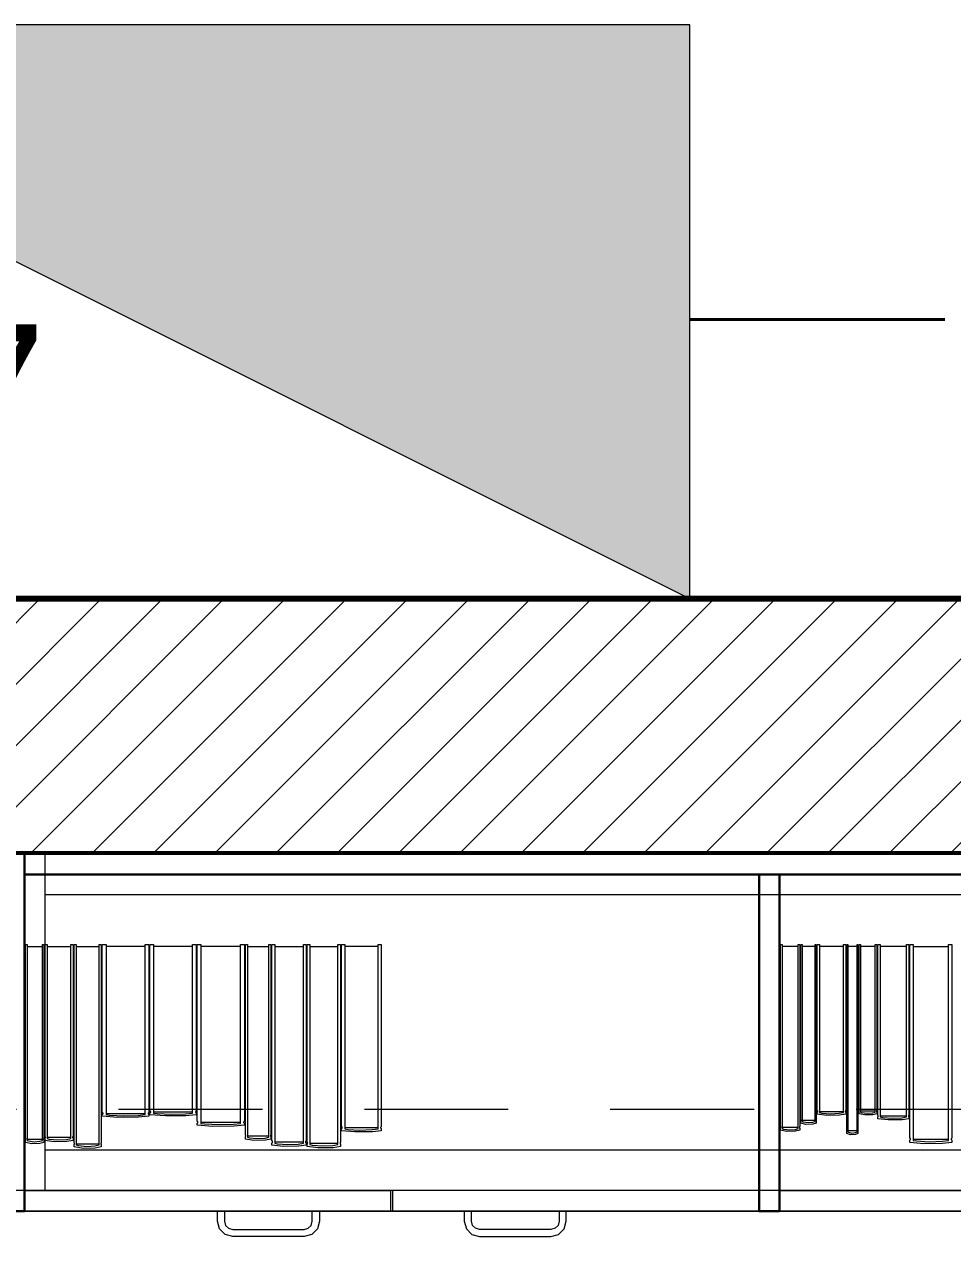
# Model space of a CAD drawing. Header units: inches. Extents: x -38 to 5698, y -33 to 92.
# Drawn here: x 311.354 to 312.263, y 16.755 to 17.963 of the extents above; entities that cross this region are included whole.
import ezdxf

# ---------------------------------------------------------------- set-up
doc = ezdxf.new("R2010")
doc.units = ezdxf.units.IN
doc.header["$MEASUREMENT"] = 0
doc.set_wipeout_variables(frame=1)
for name, pattern in [('A-PB$0$HIDDEN', [0.375, 0.25, -0.125]), ('CONTINUA', [0]), ('Hidden Line', [0.195611, 0.141111, -0.0545]), ('Wipeout_Contour', [1, 0, -1])]:
    doc.linetypes.add(name, pattern=pattern)
for name, color, linetype in [('02 _ ARQ _ ZON _ Espacio.3D', 7, 'Continuous'), ('08 _ STR _ EXT _ 09 Vigas', 7, 'Continuous'), ('Estructura - 04 MURO', 253, 'Continuous'), ('Interior - Mobiliario', 7, 'Continuous')]:
    doc.layers.add(name, color=color, linetype=linetype)
for name, color, linetype, lineweight in [('distribucion a sub tableros', 210, 'CONTINUA', 40), ('sub tablero de distribucion', 184, 'Continuous', 9), ('textos', 7, 'Continuous', 5)]:
    doc.layers.add(name, color=color, linetype=linetype, lineweight=lineweight)
doc.styles.add('SWISS', font='swisse.ttf')

# ---------------------------------------------------------------- blocks, each defined once
blk = doc.blocks.new('TD')
blk.add_hatch(color=256).paths.add_polyline_path([(-0.65, 0.35), (-0.65, 0.05), (-0.05, 0.05)])
blk.add_line((-0.65, 0.35), (-0.05, 0.05))
blk.add_lwpolyline([(-0.65, 0.05), (-0.05, 0.05), (-0.05, 0.35), (-0.65, 0.35)], close=True)

msp = doc.modelspace()

# ---------------------------------------------------------------- linework, layer by layer
at = {"layer": '02 _ ARQ _ ZON _ Espacio.3D', "color": 254, "linetype": 'Continuous', "lineweight": 0, "flags": 128}
for points in [[(297.57, 17.4), (322.07, 17.4)], [(307.57, 8.1), (308.07, 8.1), (308.07, 7.7), (308.47, 7.7), (308.47, 7.35), (314.37, 7.35), (314.37, 7.7), (314.57, 7.7), (314.57, 8.1), (315.07, 8.1), (315.07, 7.7), (321.17, 7.7), (321.17, 16.9), (320.97, 16.9), (320.97, 17.4), (315.0696, 17.35), (315.07, 16.5), (314.57, 16.5), (314.5696, 17.15), (308.07, 17.15), (308.07, 16.5), (307.57, 16.5)]]:
    msp.add_lwpolyline(points, dxfattribs=at)
at = {"layer": 'distribucion a sub tableros', "linetype": 'A-PB$0$HIDDEN', "lineweight": 40}
msp.add_line((312.0057, 17.6737), (312.3191, 17.6737), dxfattribs=at)
at = {"layer": 'Interior - Mobiliario', "color": 175, "linetype": 'Continuous', "lineweight": 13}
for p, q in [((311.3536, 17.13), (312.8136, 17.13)), ((311.3536, 16.82), (311.3536, 17.13)), ((311.3736, 16.86), (311.3736, 17.11)), ((311.3711, 16.8693), (311.3711, 17.0613)), ((311.3711, 17.0613), (311.3725, 17.0613)), ((311.3725, 17.0613), (311.3725, 16.8716)), ((311.3735, 16.8734), (311.3735, 17.0613)), ((311.3735, 17.0613), (311.3757, 17.0613)), ((311.3757, 17.0613), (311.3757, 16.8711)), ((311.3757, 17.0594), (311.399, 17.0594)), ((311.399, 16.8711), (311.399, 17.0613)), ((311.399, 17.0613), (311.4012, 17.0613)), ((311.4012, 17.0613), (311.4012, 16.8734)), ((311.4022, 16.8671), (311.4022, 17.0613)), ((311.4022, 17.0613), (311.4043, 17.0613)), ((311.4043, 17.0613), (311.4043, 16.8648)), ((311.4043, 17.0594), (311.4266, 17.0594)), ((311.4266, 16.8648), (311.4266, 17.0613)), ((311.4266, 17.0613), (311.4287, 17.0613)), ((311.4287, 17.0613), (311.4287, 16.8671)), ((311.4297, 16.8966), (311.4297, 17.0613)), ((311.4297, 17.0613), (311.4334, 17.0613)), ((311.4334, 17.0613), (311.4334, 16.8945)), ((311.4334, 17.0597), (311.4718, 17.0597)), ((311.4718, 16.8945), (311.4718, 17.0613)), ((311.4718, 17.0613), (311.4755, 17.0613)), ((311.4755, 17.0613), (311.4755, 16.8966)), ((311.4765, 16.8981), (311.4765, 17.0613)), ((311.4765, 17.0613), (311.4801, 17.0613)), ((311.4801, 17.0613), (311.4801, 16.8961)), ((311.4801, 17.0597), (311.5181, 17.0597)), ((311.5181, 16.8961), (311.5181, 17.0613)), ((311.5181, 17.0613), (311.5218, 17.0613)), ((311.5218, 17.0613), (311.5218, 16.8981)), ((311.5228, 16.888), (311.5228, 17.0613)), ((311.5228, 17.0613), (311.5265, 17.0613)), ((311.5265, 17.0613), (311.5265, 16.8859)), ((311.5265, 17.0596), (311.5654, 17.0596)), ((311.5654, 16.8859), (311.5654, 17.0613)), ((311.5654, 17.0613), (311.5691, 17.0613)), ((311.5691, 17.0613), (311.5691, 16.888)), ((311.5701, 16.8748), (311.5701, 17.0613)), ((311.5701, 17.0613), (311.5721, 17.0613)), ((311.5721, 17.0613), (311.5721, 16.8725)), ((311.5721, 17.0594), (311.5931, 17.0594)), ((311.5931, 16.8725), (311.5931, 17.0613)), ((311.5931, 17.0613), (311.5951, 17.0613)), ((311.5951, 17.0613), (311.5951, 16.8748)), ((311.5961, 16.8689), (311.5961, 17.0613)), ((311.5961, 17.0613), (311.5988, 17.0613)), ((311.5988, 17.0613), (311.5988, 16.8665)), ((311.5988, 17.0594), (311.6269, 17.0594)), ((311.6269, 16.8665), (311.6269, 17.0613)), ((311.6269, 17.0613), (311.6295, 17.0613)), ((311.6295, 17.0613), (311.6295, 16.8689)), ((311.6305, 16.8676), (311.6305, 17.0613)), ((311.6305, 17.0613), (311.6332, 17.0613)), ((311.6332, 17.0613), (311.6332, 16.8652)), ((311.6332, 17.0594), (311.6608, 17.0594)), ((311.6608, 16.8652), (311.6608, 17.0613)), ((311.6608, 17.0613), (311.6634, 17.0613)), ((311.6634, 17.0613), (311.6634, 16.8676)), ((311.6644, 16.8828), (311.6644, 17.0613)), ((311.6644, 17.0613), (311.6675, 17.0613)), ((311.6675, 17.0613), (311.6675, 16.8806)), ((311.6675, 17.0595), (311.7002, 17.0595)), ((311.7002, 16.8806), (311.7002, 17.0613)), ((311.7002, 17.0613), (311.7033, 17.0613)), ((311.7033, 17.0613), (311.7033, 16.8828)), ((312.1121, 16.881), (312.1121, 17.0613)), ((312.1121, 17.0613), (312.1136, 17.0613)), ((312.1136, 17.0613), (312.1136, 16.8832)), ((312.1146, 16.89), (312.1146, 17.0613)), ((312.1146, 17.0613), (312.1158, 17.0613)), ((312.1158, 17.0613), (312.1158, 16.8879)), ((312.1158, 17.0596), (312.1285, 17.0596)), ((312.1285, 16.8879), (312.1285, 17.0613)), ((312.1285, 17.0613), (312.1297, 17.0613)), ((312.1297, 17.0613), (312.1297, 16.89)), ((312.1307, 16.8985), (312.1307, 17.0613)), ((312.1307, 17.0613), (312.1329, 17.0613)), ((312.1329, 17.0613), (312.1329, 16.8965)), ((312.1329, 17.0597), (312.1564, 17.0597)), ((312.1564, 16.8965), (312.1564, 17.0613)), ((312.1564, 17.0613), (312.1586, 17.0613)), ((312.1586, 17.0613), (312.1586, 16.8985)), ((312.1596, 16.88), (312.1596, 17.0613)), ((312.1596, 17.0613), (312.1605, 17.0613)), ((312.1605, 17.0613), (312.1605, 16.8778)), ((312.1605, 17.0595), (312.1697, 17.0595)), ((312.1697, 16.8778), (312.1697, 17.0613)), ((312.1697, 17.0613), (312.1706, 17.0613)), ((312.1706, 17.0613), (312.1706, 16.88)), ((312.1716, 16.899), (312.1716, 17.0613)), ((312.1716, 17.0613), (312.173, 17.0613)), ((312.173, 17.0613), (312.173, 16.897)), ((312.173, 17.0597), (312.1876, 17.0597)), ((312.1876, 16.897), (312.1876, 17.0613)), ((312.1876, 17.0613), (312.189, 17.0613)), ((312.189, 17.0613), (312.189, 16.899)), ((312.19, 16.8942), (312.19, 17.0613)), ((312.19, 17.0613), (312.1924, 17.0613)), ((312.1924, 17.0613), (312.1924, 16.8922)), ((312.1924, 17.0596), (312.218, 17.0596)), ((312.218, 16.8922), (312.218, 17.0613)), ((312.218, 17.0613), (312.2205, 17.0613)), ((312.2205, 17.0613), (312.2205, 16.8942)), ((312.2215, 16.8716), (312.2215, 17.0613)), ((312.2215, 17.0613), (312.2248, 17.0613)), ((312.2248, 17.0613), (312.2248, 16.8693)), ((312.2248, 17.0594), (312.2593, 17.0594)), ((312.2593, 16.8693), (312.2593, 17.0613)), ((312.2593, 17.0613), (312.2626, 17.0613)), ((312.2626, 17.0613), (312.2626, 16.8716)), ((311.4299, 16.8965), (311.4297, 16.8966)), ((311.4297, 16.8947), (311.43, 16.8948)), ((311.4297, 16.8929), (311.4297, 16.8947)), ((311.445, 16.8917), (311.4297, 16.8929)), ((311.4302, 16.8962), (311.4299, 16.8965)), ((311.43, 16.8948), (311.4303, 16.895)), ((311.4304, 16.896), (311.4302, 16.8962)), ((311.4303, 16.895), (311.4304, 16.8953)), ((311.4305, 16.8958), (311.4304, 16.896)), ((311.4304, 16.8953), (311.4305, 16.8955)), ((311.4305, 16.8955), (311.4305, 16.8958)), ((311.4718, 16.8954), (311.4334, 16.8954)), ((311.4334, 16.8945), (311.4369, 16.894)), ((311.4369, 16.894), (311.4509, 16.8933)), ((311.4654, 16.8919), (311.445, 16.8917)), ((311.4509, 16.8933), (311.465, 16.8938)), ((311.465, 16.8938), (311.4718, 16.8945)), ((311.4755, 16.8929), (311.4654, 16.8919)), ((311.4748, 16.896), (311.4747, 16.8957)), ((311.4747, 16.8957), (311.4747, 16.8955)), ((311.4747, 16.8955), (311.4748, 16.8952)), ((311.475, 16.8962), (311.4748, 16.896)), ((311.4748, 16.8952), (311.475, 16.895)), ((311.4752, 16.8964), (311.475, 16.8962)), ((311.475, 16.895), (311.4753, 16.8948)), ((311.4755, 16.8966), (311.4752, 16.8964)), ((311.4753, 16.8948), (311.4755, 16.8947)), ((311.4755, 16.8947), (311.4755, 16.8929)), ((311.4767, 16.898), (311.4765, 16.8981)), ((311.4765, 16.8962), (311.4767, 16.8964)), ((311.4765, 16.8944), (311.4765, 16.8962)), ((311.4916, 16.8933), (311.4765, 16.8944)), ((311.4769, 16.8978), (311.4767, 16.898)), ((311.4767, 16.8964), (311.477, 16.8966)), ((311.4771, 16.8976), (311.4769, 16.8978)), ((311.477, 16.8966), (311.4772, 16.8968)), ((311.4772, 16.8973), (311.4771, 16.8976)), ((311.4772, 16.8971), (311.4772, 16.8973)), ((311.4772, 16.8968), (311.4772, 16.8971)), ((311.5181, 16.8969), (311.4801, 16.8969)), ((311.4801, 16.8961), (311.4835, 16.8956)), ((311.4835, 16.8956), (311.4974, 16.8949)), ((311.5118, 16.8935), (311.4916, 16.8933)), ((311.4974, 16.8949), (311.5114, 16.8953)), ((311.5114, 16.8953), (311.5181, 16.8961)), ((311.5218, 16.8944), (311.5118, 16.8935)), ((311.5211, 16.8975), (311.521, 16.8973)), ((311.521, 16.8973), (311.521, 16.897)), ((311.521, 16.897), (311.5211, 16.8968)), ((311.5213, 16.8977), (311.5211, 16.8975)), ((311.5211, 16.8968), (311.5213, 16.8965)), ((311.5215, 16.8979), (311.5213, 16.8977)), ((311.5213, 16.8965), (311.5216, 16.8963)), ((311.5218, 16.8981), (311.5215, 16.8979)), ((311.5216, 16.8963), (311.5218, 16.8962)), ((311.5218, 16.8962), (311.5218, 16.8944)), ((312.1146, 16.8899), (312.1146, 16.89)), ((312.1147, 16.8897), (312.1146, 16.8899)), ((312.1148, 16.8895), (312.1147, 16.8897)), ((312.1148, 16.8892), (312.1148, 16.8895)), ((312.1296, 16.8899), (312.1295, 16.8897)), ((312.1295, 16.8897), (312.1295, 16.8894)), ((312.1295, 16.8894), (312.1295, 16.8892)), ((312.1297, 16.89), (312.1296, 16.8899)), ((312.1308, 16.8984), (312.1307, 16.8985)), ((312.1307, 16.8967), (312.1309, 16.8968)), ((312.1307, 16.8949), (312.1307, 16.8967)), ((312.14, 16.8937), (312.1307, 16.8949)), ((312.131, 16.8982), (312.1308, 16.8984)), ((312.1309, 16.8968), (312.131, 16.897)), ((312.1311, 16.898), (312.131, 16.8982)), ((312.131, 16.897), (312.1311, 16.8973)), ((312.1312, 16.8977), (312.1311, 16.898)), ((312.1311, 16.8973), (312.1312, 16.8975)), ((312.1312, 16.8975), (312.1312, 16.8977)), ((312.1564, 16.8974), (312.1329, 16.8974)), ((312.1329, 16.8965), (312.1351, 16.896)), ((312.1351, 16.896), (312.1436, 16.8953)), ((312.1525, 16.894), (312.14, 16.8937)), ((312.1436, 16.8953), (312.1522, 16.8958)), ((312.1522, 16.8958), (312.1564, 16.8965)), ((312.1586, 16.8949), (312.1525, 16.894)), ((312.1582, 16.8979), (312.1581, 16.8977)), ((312.1581, 16.8977), (312.1581, 16.8974)), ((312.1581, 16.8974), (312.1582, 16.8972)), ((312.1583, 16.8982), (312.1582, 16.8979)), ((312.1582, 16.8972), (312.1583, 16.897)), ((312.1584, 16.8984), (312.1583, 16.8982)), ((312.1583, 16.897), (312.1585, 16.8968)), ((312.1586, 16.8985), (312.1584, 16.8984)), ((312.1585, 16.8968), (312.1586, 16.8967)), ((312.1586, 16.8967), (312.1586, 16.8949)), ((312.1717, 16.8989), (312.1716, 16.899)), ((312.1716, 16.8971), (312.1717, 16.8973)), ((312.1716, 16.8953), (312.1716, 16.8971)), ((312.1774, 16.8942), (312.1716, 16.8953)), ((312.1718, 16.8987), (312.1717, 16.8989)), ((312.1717, 16.8973), (312.1718, 16.8975)), ((312.1719, 16.8984), (312.1718, 16.8987)), ((312.1718, 16.8975), (312.1719, 16.8977)), ((312.1719, 16.8982), (312.1719, 16.8984)), ((312.1719, 16.898), (312.1719, 16.8982)), ((312.1719, 16.8977), (312.1719, 16.898)), ((312.1876, 16.8978), (312.173, 16.8978)), ((312.173, 16.897), (312.1743, 16.8965)), ((312.1743, 16.8965), (312.1796, 16.8958)), ((312.1852, 16.8944), (312.1774, 16.8942)), ((312.1796, 16.8958), (312.185, 16.8962)), ((312.185, 16.8962), (312.1876, 16.897)), ((312.189, 16.8953), (312.1852, 16.8944)), ((312.1888, 16.8986), (312.1887, 16.8984)), ((312.1887, 16.8984), (312.1887, 16.8981)), ((312.1887, 16.8981), (312.1887, 16.8979)), ((312.1887, 16.8979), (312.1887, 16.8977)), ((312.1887, 16.8977), (312.1888, 16.8974)), ((312.1889, 16.8988), (312.1888, 16.8986)), ((312.1888, 16.8974), (312.1889, 16.8972)), ((312.189, 16.899), (312.1889, 16.8988)), ((312.1889, 16.8972), (312.189, 16.8971)), ((312.189, 16.8971), (312.189, 16.8953)), ((312.1901, 16.8941), (312.19, 16.8942)), ((312.19, 16.8923), (312.1901, 16.8925)), ((312.19, 16.8905), (312.19, 16.8923)), ((312.2001, 16.8893), (312.19, 16.8905)), ((312.1903, 16.8939), (312.1901, 16.8941)), ((312.1901, 16.8925), (312.1903, 16.8927)), ((312.1904, 16.8937), (312.1903, 16.8939)), ((312.1903, 16.8927), (312.1904, 16.8929)), ((312.1905, 16.8934), (312.1904, 16.8937)), ((312.1904, 16.8929), (312.1905, 16.8932)), ((312.1905, 16.8932), (312.1905, 16.8934)), ((312.218, 16.893), (312.1924, 16.893)), ((312.1924, 16.8922), (312.1947, 16.8917)), ((312.1947, 16.8917), (312.2041, 16.8909)), ((312.2138, 16.8895), (312.2001, 16.8893)), ((312.2041, 16.8909), (312.2135, 16.8914)), ((312.2135, 16.8914), (312.218, 16.8922)), ((312.2205, 16.8905), (312.2138, 16.8895)), ((312.2201, 16.8938), (312.22, 16.8936)), ((312.22, 16.8936), (312.22, 16.8934)), ((312.22, 16.8934), (312.22, 16.8931)), ((312.22, 16.8931), (312.22, 16.8929)), ((312.22, 16.8929), (312.2202, 16.8926)), ((312.2203, 16.8941), (312.2201, 16.8938)), ((312.2202, 16.8926), (312.2204, 16.8924)), ((312.2205, 16.8942), (312.2203, 16.8941)), ((312.2204, 16.8924), (312.2205, 16.8923)), ((312.2205, 16.8923), (312.2205, 16.8905)), ((311.5229, 16.8879), (311.5228, 16.888)), ((311.5228, 16.8861), (311.523, 16.8862)), ((311.5228, 16.8841), (311.5228, 16.8861)), ((311.5382, 16.883), (311.5228, 16.8841)), ((311.5232, 16.8877), (311.5229, 16.8879)), ((311.523, 16.8862), (311.5233, 16.8865)), ((311.5234, 16.8875), (311.5232, 16.8877)), ((311.5233, 16.8865), (311.5234, 16.8867)), ((311.5235, 16.8872), (311.5234, 16.8875)), ((311.5234, 16.8867), (311.5235, 16.887)), ((311.5235, 16.887), (311.5235, 16.8872)), ((311.5654, 16.8868), (311.5265, 16.8868)), ((311.5265, 16.8859), (311.53, 16.8854)), ((311.53, 16.8854), (311.5442, 16.8847)), ((311.5589, 16.8832), (311.5382, 16.883)), ((311.5442, 16.8847), (311.5584, 16.8851)), ((311.5584, 16.8851), (311.5654, 16.8859)), ((311.5691, 16.8841), (311.5589, 16.8832)), ((311.5684, 16.8874), (311.5683, 16.8872)), ((311.5683, 16.8872), (311.5683, 16.8869)), ((311.5683, 16.8869), (311.5684, 16.8866)), ((311.5686, 16.8877), (311.5684, 16.8874)), ((311.5684, 16.8866), (311.5686, 16.8864)), ((311.5688, 16.8879), (311.5686, 16.8877)), ((311.5686, 16.8864), (311.5689, 16.8862)), ((311.5691, 16.888), (311.5688, 16.8879)), ((311.5689, 16.8862), (311.5691, 16.8861)), ((311.5691, 16.8861), (311.5691, 16.8841)), ((311.6645, 16.8827), (311.6644, 16.8828)), ((311.6644, 16.8808), (311.6646, 16.8809)), ((311.6644, 16.8788), (311.6644, 16.8808)), ((311.6774, 16.8776), (311.6644, 16.8788)), ((311.6648, 16.8825), (311.6645, 16.8827)), ((311.6646, 16.8809), (311.6648, 16.8812)), ((311.6649, 16.8822), (311.6648, 16.8825)), ((311.6648, 16.8812), (311.665, 16.8814)), ((311.665, 16.882), (311.6649, 16.8822)), ((311.665, 16.8817), (311.665, 16.882)), ((311.665, 16.8814), (311.665, 16.8817)), ((311.7002, 16.8816), (311.6675, 16.8816)), ((311.6675, 16.8806), (311.6705, 16.8801)), ((311.6705, 16.8801), (311.6824, 16.8793)), ((311.6947, 16.8778), (311.6774, 16.8776)), ((311.6824, 16.8793), (311.6943, 16.8798)), ((311.6943, 16.8798), (311.7002, 16.8806)), ((311.7033, 16.8788), (311.6947, 16.8778)), ((311.7027, 16.8822), (311.7026, 16.8819)), ((311.7026, 16.8819), (311.7026, 16.8816)), ((311.7026, 16.8816), (311.7027, 16.8814)), ((311.7028, 16.8824), (311.7027, 16.8822)), ((311.7027, 16.8814), (311.7029, 16.8811)), ((311.7031, 16.8827), (311.7028, 16.8824)), ((311.7029, 16.8811), (311.7031, 16.8809)), ((311.7033, 16.8828), (311.7031, 16.8827)), ((311.7031, 16.8809), (311.7033, 16.8808)), ((311.7033, 16.8808), (311.7033, 16.8788)), ((312.1094, 16.8782), (312.101, 16.8779)), ((312.1034, 16.8797), (312.1092, 16.8801)), ((312.1092, 16.8801), (312.1121, 16.881)), ((312.1136, 16.8792), (312.1094, 16.8782)), ((312.1134, 16.8828), (312.1133, 16.8825)), ((312.1133, 16.8825), (312.1133, 16.8823)), ((312.1133, 16.8823), (312.1133, 16.882)), ((312.1133, 16.882), (312.1133, 16.8817)), ((312.1133, 16.8817), (312.1134, 16.8815)), ((312.1135, 16.883), (312.1134, 16.8828)), ((312.1134, 16.8815), (312.1135, 16.8812)), ((312.1136, 16.8832), (312.1135, 16.883)), ((312.1135, 16.8812), (312.1136, 16.8811)), ((312.1136, 16.8811), (312.1136, 16.8792)), ((312.1146, 16.8881), (312.1147, 16.8882)), ((312.1146, 16.8862), (312.1146, 16.8881)), ((312.1196, 16.885), (312.1146, 16.8862)), ((312.1147, 16.8882), (312.1148, 16.8885)), ((312.1148, 16.889), (312.1148, 16.8892)), ((312.1148, 16.8887), (312.1148, 16.889)), ((312.1148, 16.8885), (312.1148, 16.8887)), ((312.1285, 16.8888), (312.1158, 16.8888)), ((312.1158, 16.8879), (312.1169, 16.8874)), ((312.1169, 16.8874), (312.1216, 16.8867)), ((312.1264, 16.8852), (312.1196, 16.885)), ((312.1216, 16.8867), (312.1262, 16.8871)), ((312.1262, 16.8871), (312.1285, 16.8879)), ((312.1297, 16.8862), (312.1264, 16.8852)), ((312.1295, 16.8892), (312.1295, 16.8889)), ((312.1295, 16.8889), (312.1295, 16.8886)), ((312.1295, 16.8886), (312.1296, 16.8884)), ((312.1296, 16.8884), (312.1297, 16.8882)), ((312.1297, 16.8882), (312.1297, 16.8881)), ((312.1297, 16.8881), (312.1297, 16.8862)), ((312.1596, 16.8799), (312.1596, 16.88)), ((312.1597, 16.8797), (312.1596, 16.8799)), ((312.1596, 16.878), (312.1597, 16.8781)), ((312.1596, 16.8759), (312.1596, 16.878)), ((312.1598, 16.8794), (312.1597, 16.8797)), ((312.1597, 16.8783), (312.1598, 16.8786)), ((312.1597, 16.8781), (312.1597, 16.8783)), ((312.1598, 16.8792), (312.1598, 16.8794)), ((312.1598, 16.8789), (312.1598, 16.8792)), ((312.1598, 16.8786), (312.1598, 16.8789)), ((312.1697, 16.8787), (312.1605, 16.8787)), ((312.1605, 16.8778), (312.1613, 16.8772)), ((312.1613, 16.8772), (312.1647, 16.8765)), ((312.1681, 16.8769), (312.1697, 16.8778)), ((312.1705, 16.8796), (312.1704, 16.8794)), ((312.1704, 16.8794), (312.1704, 16.8791)), ((312.1704, 16.8791), (312.1704, 16.8788)), ((312.1704, 16.8788), (312.1705, 16.8785)), ((312.1706, 16.88), (312.1705, 16.8799)), ((312.1705, 16.8799), (312.1705, 16.8796)), ((312.1705, 16.8785), (312.1705, 16.8783)), ((312.1705, 16.8783), (312.1706, 16.8781)), ((312.1706, 16.8781), (312.1706, 16.878)), ((312.1706, 16.878), (312.1706, 16.8759)), ((311.3686, 16.8663), (311.3606, 16.866)), ((311.3629, 16.8679), (311.3684, 16.8684)), ((311.3684, 16.8684), (311.3711, 16.8693)), ((311.3725, 16.8673), (311.3686, 16.8663)), ((311.3723, 16.8712), (311.3722, 16.8709)), ((311.3722, 16.8709), (311.3722, 16.8706)), ((311.3722, 16.8706), (311.3722, 16.8704)), ((311.3722, 16.8704), (311.3723, 16.8701)), ((311.3724, 16.8714), (311.3723, 16.8712)), ((311.3723, 16.8701), (311.3723, 16.8698)), ((311.3723, 16.8698), (311.3724, 16.8696)), ((311.3725, 16.8716), (311.3724, 16.8714)), ((311.3724, 16.8696), (311.3725, 16.8695)), ((311.3725, 16.8695), (311.3725, 16.8673)), ((311.3736, 16.8733), (311.3735, 16.8734)), ((311.3735, 16.8713), (311.3737, 16.8714)), ((311.3735, 16.8692), (311.3735, 16.8713)), ((311.3827, 16.8679), (311.3735, 16.8692)), ((311.3738, 16.8731), (311.3736, 16.8733)), ((311.3737, 16.8714), (311.3738, 16.8717)), ((311.3739, 16.8728), (311.3738, 16.8731)), ((311.3738, 16.8717), (311.3739, 16.8719)), ((311.374, 16.8725), (311.3739, 16.8728)), ((311.3739, 16.8719), (311.374, 16.8722)), ((311.374, 16.8722), (311.374, 16.8725)), ((311.399, 16.8721), (311.3757, 16.8721)), ((311.3757, 16.8711), (311.3778, 16.8705)), ((311.3778, 16.8705), (311.3863, 16.8697)), ((311.3951, 16.8681), (311.3827, 16.8679)), ((311.3863, 16.8697), (311.3948, 16.8702)), ((311.3948, 16.8702), (311.399, 16.8711)), ((311.4012, 16.8692), (311.3951, 16.8681)), ((311.4008, 16.8727), (311.4007, 16.8724)), ((311.4007, 16.8724), (311.4007, 16.8722)), ((311.4007, 16.8722), (311.4008, 16.8719)), ((311.4009, 16.873), (311.4008, 16.8727)), ((311.4008, 16.8719), (311.4009, 16.8716)), ((311.401, 16.8732), (311.4009, 16.873)), ((311.4009, 16.8716), (311.4011, 16.8714)), ((311.4012, 16.8734), (311.401, 16.8732)), ((311.4011, 16.8714), (311.4012, 16.8713)), ((311.4012, 16.8713), (311.4012, 16.8692)), ((311.4023, 16.867), (311.4022, 16.8671)), ((311.4024, 16.8668), (311.4023, 16.867)), ((311.4023, 16.8651), (311.4025, 16.8653)), ((311.4026, 16.8665), (311.4024, 16.8668)), ((311.4025, 16.8653), (311.4026, 16.8656)), ((311.4026, 16.8662), (311.4026, 16.8665)), ((311.4026, 16.8659), (311.4026, 16.8662)), ((311.4026, 16.8656), (311.4026, 16.8659)), ((311.4266, 16.8657), (311.4043, 16.8657)), ((311.4284, 16.8664), (311.4283, 16.8661)), ((311.4283, 16.8661), (311.4283, 16.8658)), ((311.4283, 16.8658), (311.4284, 16.8656)), ((311.4285, 16.8667), (311.4284, 16.8664)), ((311.4284, 16.8656), (311.4285, 16.8653)), ((311.4286, 16.867), (311.4285, 16.8667)), ((311.4285, 16.8653), (311.4286, 16.865)), ((311.4287, 16.8671), (311.4286, 16.867)), ((311.5702, 16.8747), (311.5701, 16.8748)), ((311.5701, 16.8727), (311.5702, 16.8728)), ((311.5701, 16.8706), (311.5701, 16.8727)), ((311.5784, 16.8693), (311.5701, 16.8706)), ((311.5703, 16.8744), (311.5702, 16.8747)), ((311.5702, 16.8728), (311.5703, 16.8731)), ((311.5704, 16.8742), (311.5703, 16.8744)), ((311.5703, 16.8731), (311.5704, 16.8733)), ((311.5705, 16.8739), (311.5704, 16.8742)), ((311.5704, 16.8733), (311.5705, 16.8736)), ((311.5705, 16.8736), (311.5705, 16.8739)), ((311.5931, 16.8734), (311.5721, 16.8734)), ((311.5721, 16.8725), (311.574, 16.8719)), ((311.574, 16.8719), (311.5817, 16.8711)), ((311.5896, 16.8695), (311.5784, 16.8693)), ((311.5817, 16.8711), (311.5894, 16.8716)), ((311.5894, 16.8716), (311.5931, 16.8725)), ((311.5951, 16.8706), (311.5896, 16.8695)), ((311.5948, 16.8741), (311.5947, 16.8738)), ((311.5947, 16.8738), (311.5947, 16.8735)), ((311.5947, 16.8735), (311.5948, 16.8733)), ((311.5949, 16.8744), (311.5948, 16.8741)), ((311.5948, 16.8733), (311.5949, 16.873)), ((311.595, 16.8746), (311.5949, 16.8744)), ((311.5949, 16.873), (311.595, 16.8728)), ((311.5951, 16.8748), (311.595, 16.8746)), ((311.595, 16.8728), (311.5951, 16.8727)), ((311.5951, 16.8727), (311.5951, 16.8706)), ((311.5963, 16.8688), (311.5961, 16.8689)), ((311.5961, 16.8667), (311.5963, 16.8668)), ((311.5961, 16.8645), (311.5961, 16.8667)), ((311.5965, 16.8685), (311.5963, 16.8688)), ((311.5963, 16.8668), (311.5965, 16.8671)), ((311.5966, 16.8682), (311.5965, 16.8685)), ((311.5965, 16.8671), (311.5966, 16.8674)), ((311.5967, 16.8679), (311.5966, 16.8682)), ((311.5966, 16.8674), (311.5967, 16.8677)), ((311.5967, 16.8677), (311.5967, 16.8679)), ((311.6269, 16.8675), (311.5988, 16.8675)), ((311.5988, 16.8665), (311.6013, 16.8659)), ((311.6013, 16.8659), (311.6116, 16.8651)), ((311.6116, 16.8651), (311.6219, 16.8656)), ((311.6219, 16.8656), (311.6269, 16.8665)), ((311.6292, 16.8684), (311.629, 16.8682)), ((311.629, 16.8682), (311.629, 16.8679)), ((311.629, 16.8679), (311.629, 16.8676)), ((311.629, 16.8676), (311.629, 16.8673)), ((311.629, 16.8673), (311.6292, 16.867)), ((311.6293, 16.8687), (311.6292, 16.8684)), ((311.6292, 16.867), (311.6294, 16.8668)), ((311.6295, 16.8689), (311.6293, 16.8687)), ((311.6294, 16.8668), (311.6295, 16.8667)), ((311.6295, 16.8667), (311.6295, 16.8645)), ((311.6307, 16.8675), (311.6305, 16.8676)), ((311.6305, 16.8654), (311.6307, 16.8655)), ((311.6305, 16.8632), (311.6305, 16.8654)), ((311.6309, 16.8672), (311.6307, 16.8675)), ((311.6307, 16.8655), (311.6309, 16.8658)), ((311.631, 16.8669), (311.6309, 16.8672)), ((311.6309, 16.8658), (311.631, 16.8661)), ((311.6311, 16.8667), (311.631, 16.8669)), ((311.631, 16.8661), (311.6311, 16.8664)), ((311.6311, 16.8664), (311.6311, 16.8667)), ((311.6608, 16.8662), (311.6332, 16.8662)), ((311.6332, 16.8652), (311.6356, 16.8646)), ((311.6558, 16.8643), (311.6608, 16.8652)), ((311.6629, 16.8669), (311.6628, 16.8666)), ((311.6628, 16.8666), (311.6629, 16.8663)), ((311.663, 16.8672), (311.6629, 16.8669)), ((311.6629, 16.8663), (311.6629, 16.866)), ((311.6629, 16.866), (311.6631, 16.8657)), ((311.6632, 16.8674), (311.663, 16.8672)), ((311.6631, 16.8657), (311.6633, 16.8655)), ((311.6634, 16.8676), (311.6632, 16.8674)), ((311.6633, 16.8655), (311.6634, 16.8654)), ((311.6634, 16.8654), (311.6634, 16.8632)), ((312.1633, 16.8747), (312.1596, 16.8759)), ((312.1682, 16.8749), (312.1633, 16.8747)), ((312.1647, 16.8765), (312.1681, 16.8769)), ((312.1706, 16.8759), (312.1682, 16.8749)), ((312.2216, 16.8715), (312.2215, 16.8716)), ((312.2215, 16.8695), (312.2217, 16.8696)), ((312.2215, 16.8673), (312.2215, 16.8695)), ((312.2352, 16.866), (312.2215, 16.8673)), ((312.2219, 16.8712), (312.2216, 16.8715)), ((312.2217, 16.8696), (312.2219, 16.8699)), ((312.2221, 16.871), (312.2219, 16.8712)), ((312.2219, 16.8699), (312.2221, 16.8701)), ((312.2222, 16.8707), (312.2221, 16.871)), ((312.2221, 16.8701), (312.2222, 16.8704)), ((312.2222, 16.8704), (312.2222, 16.8707)), ((312.2593, 16.8703), (312.2248, 16.8703)), ((312.2248, 16.8693), (312.2279, 16.8687)), ((312.2279, 16.8687), (312.2405, 16.8679)), ((312.2536, 16.8663), (312.2352, 16.866)), ((312.2405, 16.8679), (312.2532, 16.8684)), ((312.2532, 16.8684), (312.2593, 16.8693)), ((312.2626, 16.8673), (312.2536, 16.8663)), ((312.262, 16.8709), (312.2619, 16.8706)), ((312.2619, 16.8706), (312.2619, 16.8704)), ((312.2619, 16.8704), (312.262, 16.8701)), ((312.2622, 16.8712), (312.262, 16.8709)), ((312.262, 16.8701), (312.2622, 16.8698)), ((312.2624, 16.8714), (312.2622, 16.8712)), ((312.2622, 16.8698), (312.2625, 16.8696)), ((312.2626, 16.8716), (312.2624, 16.8714)), ((312.2625, 16.8696), (312.2626, 16.8695)), ((312.2626, 16.8695), (312.2626, 16.8673)), ((311.3736, 16.82), (311.3736, 16.86)), ((311.4022, 16.8649), (311.4023, 16.8651)), ((311.4022, 16.8628), (311.4022, 16.8649)), ((311.411, 16.8614), (311.4022, 16.8628)), ((311.4043, 16.8648), (311.4063, 16.8642)), ((311.4063, 16.8642), (311.4145, 16.8633)), ((311.4229, 16.8617), (311.411, 16.8614)), ((311.4145, 16.8633), (311.4226, 16.8638)), ((311.4226, 16.8638), (311.4266, 16.8648)), ((311.4287, 16.8628), (311.4229, 16.8617)), ((311.4286, 16.865), (311.4287, 16.8649)), ((311.4287, 16.8649), (311.4287, 16.8628)), ((311.6073, 16.8632), (311.5961, 16.8645)), ((311.6222, 16.8635), (311.6073, 16.8632)), ((311.6295, 16.8645), (311.6222, 16.8635)), ((311.6415, 16.8619), (311.6305, 16.8632)), ((311.6356, 16.8646), (311.6457, 16.8638)), ((311.6562, 16.8621), (311.6415, 16.8619)), ((311.6457, 16.8638), (311.6558, 16.8643)), ((311.6634, 16.8632), (311.6562, 16.8621)), ((312.8136, 16.82), (311.3536, 16.82)), ((311.7126, 16.8), (311.7126, 16.82)), ((311.7146, 16.8), (311.7146, 16.82)), ((311.5426, 16.79), (311.5426, 16.8)), ((311.5426, 16.8), (311.5496, 16.8)), ((311.5496, 16.8), (311.5496, 16.79)), ((311.6356, 16.8), (311.6426, 16.8)), ((311.6356, 16.79), (311.6356, 16.8)), ((311.6426, 16.8), (311.6426, 16.79)), ((311.7846, 16.8), (311.7846, 16.79)), ((311.7916, 16.8), (311.7846, 16.8)), ((311.7916, 16.79), (311.7916, 16.8)), ((311.8776, 16.8), (311.8776, 16.79)), ((311.8846, 16.8), (311.8776, 16.8)), ((311.8846, 16.79), (311.8846, 16.8)), ((311.5447, 16.7825), (311.5426, 16.79)), ((311.5501, 16.777), (311.5447, 16.7825)), ((311.5496, 16.79), (311.5507, 16.786)), ((311.5507, 16.786), (311.5536, 16.7831)), ((311.5536, 16.7831), (311.5576, 16.782)), ((311.5576, 16.782), (311.6276, 16.782)), ((311.6276, 16.782), (311.6316, 16.7831)), ((311.6316, 16.7831), (311.6346, 16.786)), ((311.6346, 16.786), (311.6356, 16.79)), ((311.6406, 16.7825), (311.6351, 16.777)), ((311.6426, 16.79), (311.6406, 16.7825)), ((311.7846, 16.79), (311.7867, 16.7825)), ((311.7867, 16.7825), (311.7921, 16.777)), ((311.7927, 16.786), (311.7916, 16.79)), ((311.7956, 16.7831), (311.7927, 16.786)), ((311.7996, 16.782), (311.7956, 16.7831)), ((311.8696, 16.782), (311.7996, 16.782)), ((311.8736, 16.7831), (311.8696, 16.782)), ((311.8766, 16.786), (311.8736, 16.7831)), ((311.8776, 16.79), (311.8766, 16.786)), ((311.8771, 16.777), (311.8826, 16.7825)), ((311.8826, 16.7825), (311.8846, 16.79)), ((311.5576, 16.775), (311.5501, 16.777)), ((311.6276, 16.775), (311.5576, 16.775)), ((311.6351, 16.777), (311.6276, 16.775)), ((311.7921, 16.777), (311.7996, 16.775)), ((311.7996, 16.775), (311.8696, 16.775)), ((311.8696, 16.775), (311.8771, 16.777))]:
    msp.add_line(p, q, dxfattribs=at)

# ---------------------------------------------------------------- texts
at = {"layer": 'textos', "style": 'SWISS', "width": 0.9}
msp.add_text('T-D7', height=0.156, rotation=360, dxfattribs=at).set_placement((310.939, 17.5132))

# ---------------------------------------------------------------- next in the draw order: wipeouts: each hides what was drawn before it
at = {"color": 254, "linetype": 'Wipeout_Contour', "lineweight": 0, "ltscale": 9784.232441}
msp.add_wipeout([(314.57, 17.4), (308.07, 17.4), (308.07, 17.15), (314.57, 17.15)], dxfattribs=at).dxf.layer = 'Estructura - 04 MURO'
at = {"color": 254, "linetype": 'Wipeout_Contour', "lineweight": 0, "ltscale": 9787.278182}
msp.add_wipeout([(312.0936, 16.8), (312.0936, 17.13), (312.0736, 17.13), (312.0736, 16.8)], dxfattribs=at).dxf.layer = 'Interior - Mobiliario'

# ---------------------------------------------------------------- next in the draw order: hatches: boundary and pattern name
at = {"layer": 'Estructura - 04 MURO', "linetype": 'Continuous', "lineweight": 5}
h = msp.add_hatch(dxfattribs=at)
h.set_pattern_fill('LADRILLO_COMÚN_0002', color=252, style=0, pattern_type=2)
h.set_pattern_definition([(45, (277.50004, 6e-09), (-0.03005204, 0.03005204), [])])
h.paths.add_polyline_path([(314.57, 17.4), (308.07, 17.4), (308.07, 17.15), (314.57, 17.15)])

# ---------------------------------------------------------------- next in the draw order: linework, layer by layer
at = {"layer": '08 _ STR _ EXT _ 09 Vigas', "color": 251, "linetype": 'Hidden Line', "lineweight": 13}
msp.add_line((308.07, 17.4), (321.57, 17.4), dxfattribs=at)
at = {"layer": 'Estructura - 04 MURO', "color": 7, "linetype": 'Continuous', "lineweight": 80, "flags": 128}
for points in [[(314.57, 17.4), (308.07, 17.4)], [(308.07, 17.15), (314.57, 17.15)]]:
    msp.add_lwpolyline(points, dxfattribs=at)
at = {"layer": 'Interior - Mobiliario', "color": 175, "linetype": 'Continuous', "lineweight": 30}
for p, q in [((312.0736, 16.8), (312.0736, 17.13)), ((312.0736, 17.13), (312.0936, 17.13)), ((312.0936, 16.8), (312.0936, 17.13)), ((312.0736, 16.8), (312.0936, 16.8))]:
    msp.add_line(p, q, dxfattribs=at)
at = {"layer": 'Interior - Mobiliario', "color": 175, "linetype": 'Continuous', "lineweight": 13}
for p, q in [((312.0736, 17.13), (312.0936, 17.13)), ((312.0736, 16.8), (312.0736, 17.13)), ((312.0936, 17.13), (312.0936, 16.8)), ((312.7936, 17.11), (311.3736, 17.11)), ((312.0946, 16.8832), (312.0946, 17.0613)), ((312.0946, 17.0613), (312.0962, 17.0613)), ((312.0962, 17.0613), (312.0962, 16.881)), ((312.0962, 17.0595), (312.1121, 17.0595)), ((312.0947, 16.8831), (312.0946, 16.8832)), ((312.0946, 16.8811), (312.0947, 16.8813)), ((312.0946, 16.8792), (312.0946, 16.8811)), ((312.101, 16.8779), (312.0946, 16.8792)), ((312.0948, 16.8828), (312.0947, 16.8831)), ((312.0947, 16.8813), (312.0949, 16.8815)), ((312.0949, 16.8826), (312.0948, 16.8828)), ((312.095, 16.8823), (312.0949, 16.8826)), ((312.0949, 16.8818), (312.095, 16.882)), ((312.0949, 16.8815), (312.0949, 16.8818)), ((312.095, 16.882), (312.095, 16.8823)), ((312.1121, 16.8819), (312.0962, 16.8819)), ((312.0962, 16.881), (312.0976, 16.8804)), ((312.0976, 16.8804), (312.1034, 16.8797)), ((311.3736, 16.86), (312.7936, 16.86)), ((312.7936, 16.82), (311.3736, 16.82)), ((312.0736, 16.82), (311.7146, 16.82)), ((312.0736, 16.8), (312.0736, 16.82)), ((312.0936, 16.82), (312.4526, 16.82)), ((312.0936, 16.8), (312.0936, 16.82)), ((312.0736, 16.8), (311.7146, 16.8)), ((312.0936, 16.8), (312.0736, 16.8)), ((312.0936, 16.8), (312.0736, 16.8)), ((312.0936, 16.8), (312.4526, 16.8))]:
    msp.add_line(p, q, dxfattribs=at)

# ---------------------------------------------------------------- next in the draw order: block references
at = {"layer": 'sub tablero de distribucion', "linetype": 'Continuous', "lineweight": 0, "xscale": 1.875816488894348, "yscale": 1.875816488894348, "zscale": 1.875816488894348, "rotation": 179.9999999999811}
msp.add_blockref('TD', (310.7864, 18.0565), dxfattribs=at)

# ---------------------------------------------------------------- next in the draw order: wipeouts: each hides what was drawn before it
at = {"color": 254, "linetype": 'Wipeout_Contour', "lineweight": 0, "ltscale": 9787.283035}
msp.add_wipeout([(312.8136, 17.13), (312.8136, 17.15), (311.3536, 17.15), (311.3536, 17.13)], dxfattribs=at).dxf.layer = 'Interior - Mobiliario'

# ---------------------------------------------------------------- next in the draw order: linework, layer by layer
at = {"layer": 'Interior - Mobiliario', "color": 175, "linetype": 'Continuous', "lineweight": 30}
for p, q in [((311.3536, 17.13), (311.3536, 17.15)), ((311.3536, 17.15), (312.8136, 17.15)), ((311.3536, 17.13), (312.8136, 17.13))]:
    msp.add_line(p, q, dxfattribs=at)
at = {"layer": 'Interior - Mobiliario', "color": 175, "linetype": 'Continuous', "lineweight": 13}
for p, q in [((311.3536, 17.15), (312.8136, 17.15)), ((311.3536, 17.13), (311.3536, 17.15)), ((311.3736, 17.15), (312.7936, 17.15)), ((311.3736, 17.11), (311.3736, 17.15)), ((312.8136, 17.13), (311.3536, 17.13)), ((312.0736, 17.13), (312.0936, 17.13)), ((312.0736, 16.8), (312.0736, 17.13)), ((312.0936, 17.13), (312.0936, 16.8))]:
    msp.add_line(p, q, dxfattribs=at)

# ---------------------------------------------------------------- next in the draw order: wipeouts: each hides what was drawn before it
at = {"color": 254, "linetype": 'Wipeout_Contour', "lineweight": 0, "ltscale": 9784.318533}
msp.add_wipeout([(311.3536, 16.8), (311.3536, 17.15), (311.3336, 17.15), (311.3336, 16.8)], dxfattribs=at).dxf.layer = 'Interior - Mobiliario'

# ---------------------------------------------------------------- next in the draw order: linework, layer by layer
at = {"layer": '08 _ STR _ EXT _ 09 Vigas', "color": 251, "linetype": 'Hidden Line', "lineweight": 13}
msp.add_line((308.07, 16.9), (314.57, 16.9), dxfattribs=at)
at = {"layer": 'Interior - Mobiliario', "color": 175, "linetype": 'Continuous', "lineweight": 30}
for p, q in [((311.3336, 17.15), (311.3536, 17.15)), ((311.3536, 16.8), (311.3536, 17.15)), ((311.3336, 16.8), (311.3536, 16.8))]:
    msp.add_line(p, q, dxfattribs=at)
at = {"layer": 'Interior - Mobiliario', "color": 175, "linetype": 'Continuous', "lineweight": 13}
for p, q in [((311.3336, 17.15), (311.3536, 17.15)), ((311.3336, 17.15), (311.3736, 17.15)), ((312.8336, 17.15), (311.3336, 17.15)), ((311.3536, 17.15), (311.3536, 16.8)), ((311.3536, 17.15), (312.8136, 17.15)), ((311.3536, 16.8), (311.3536, 17.15)), ((311.3536, 17.13), (312.8136, 17.13)), ((311.3536, 16.8), (311.3536, 17.13)), ((311.3536, 17.13), (312.8136, 17.13)), ((311.3536, 16.82), (311.3536, 17.13)), ((311.3536, 17.13), (312.8136, 17.13)), ((311.3536, 16.82), (311.3536, 17.13)), ((311.3546, 16.8716), (311.3546, 17.0613)), ((311.3546, 17.0613), (311.3561, 17.0613)), ((311.3561, 17.0613), (311.3561, 16.8693)), ((311.3561, 17.0594), (311.3711, 17.0594)), ((311.3547, 16.8715), (311.3546, 16.8716)), ((311.3546, 16.8695), (311.3547, 16.8696)), ((311.3546, 16.8673), (311.3546, 16.8695)), ((311.3606, 16.866), (311.3546, 16.8673)), ((311.3548, 16.8712), (311.3547, 16.8715)), ((311.3547, 16.8696), (311.3548, 16.8699)), ((311.3549, 16.871), (311.3548, 16.8712)), ((311.3548, 16.8699), (311.3549, 16.8701)), ((311.3549, 16.8707), (311.3549, 16.871)), ((311.3549, 16.8704), (311.3549, 16.8707)), ((311.3549, 16.8701), (311.3549, 16.8704)), ((311.3711, 16.8703), (311.3561, 16.8703)), ((311.3561, 16.8693), (311.3574, 16.8687)), ((311.3574, 16.8687), (311.3629, 16.8679)), ((311.3736, 16.82), (311.3336, 16.82)), ((312.8136, 16.82), (311.3536, 16.82)), ((312.8136, 16.82), (311.3536, 16.82)), ((311.3536, 16.82), (311.7126, 16.82)), ((311.3536, 16.8), (311.3536, 16.82)), ((311.3536, 16.8), (311.3336, 16.8)), ((311.3336, 16.8), (312.8336, 16.8)), ((312.8136, 16.8), (311.3536, 16.8)), ((312.8136, 16.8), (311.3536, 16.8)), ((311.3536, 16.8), (311.7126, 16.8))]:
    msp.add_line(p, q, dxfattribs=at)

doc.saveas('drawing.dxf')
